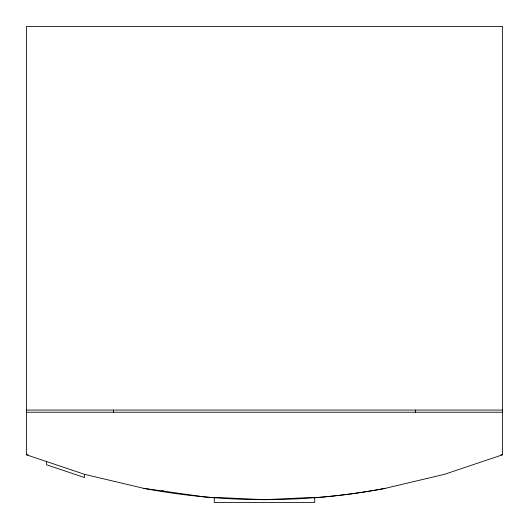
<?xml version="1.0" encoding="UTF-8"?>
<svg xmlns="http://www.w3.org/2000/svg" width="529" height="529" viewBox="0 0 529 529"><rect width="100%" height="100%" fill="white"/><g stroke="black" fill="none" stroke-linecap="round" stroke-linejoin="round"><path stroke-width="0.79" d="M502.55 454.795L444.413 474.334L385.099 488.379A649.89 649.89 0 0 1 143.901 488.386L84.587 474.334L26.45 454.795L26.45 26.45L502.55 26.45L502.55 454.795L500.897 454.795M26.45 410.074L502.55 410.074M26.45 412.23L502.55 412.23M26.45 454.795L28.103 454.795M143.901 488.379L204.002 496.843A649.533 649.533 0 0 0 214.602 497.756M162.092 490.72L164.393 491.269M415.496 410.074L415.496 412.547M113.504 410.074L113.504 412.547M84.587 474.334L84.587 477.555L46.539 464.766L46.539 461.546M385.099 488.373A649.533 649.533 0 0 1 314.398 497.749M314.722 497.326L264.5 499.674L214.278 497.326L214.278 502.55L314.722 502.55L314.722 497.326"/></g></svg>
